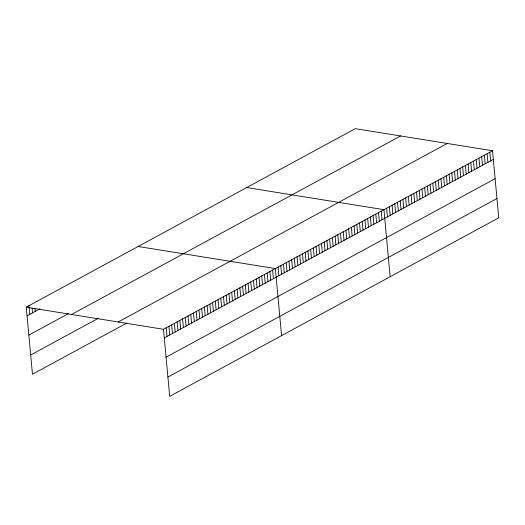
<?xml version="1.0" encoding="UTF-8"?>
<svg xmlns="http://www.w3.org/2000/svg" width="525" height="525" viewBox="0 0 525 525"><rect width="100%" height="100%" fill="white"/><g stroke="black" fill="none" stroke-linecap="round" stroke-linejoin="round"><path stroke-width="0.79" d="M126.61 323.17L32.471 374.246L26.25 307.184L355.307 128.658L492.529 150.754L498.75 217.816L169.693 396.342L163.472 329.28L492.529 150.754M27.051 315.833L40.012 308.805M28.842 335.108L68.407 313.642M71.531 314.475L400.588 135.949M30.68 354.972L98.221 318.327M118.191 321.989L447.248 143.463M164.273 337.936L493.329 159.41M166.064 357.21L495.121 178.684M167.908 377.068L496.965 198.542M246.717 187.569L383.939 209.672L390.16 276.728M138.127 246.488L275.349 268.583L281.571 335.646M26.25 307.184L163.472 329.28M489.812 152.23L490.619 160.88M487.102 153.7L487.902 162.356M484.385 155.177L485.185 163.826M481.668 156.647L482.475 165.296M478.958 158.123L479.758 166.773M476.241 159.593L477.041 168.243M473.524 161.063L474.331 169.719M470.813 162.54L471.614 171.189M468.097 164.01L468.897 172.666M465.38 165.487L466.187 174.136M462.669 166.957L463.47 175.606M459.952 168.433L460.753 177.082M457.236 169.903L458.043 178.552M454.525 171.373L455.326 180.029M451.808 172.85L452.609 181.499M449.092 174.32L449.899 182.976M446.381 175.796L447.182 184.446M443.664 177.266L444.465 185.916M440.947 178.743L441.755 187.392M438.237 180.213L439.038 188.862M435.52 181.683L436.321 190.339M432.803 183.159L433.611 191.809M430.093 184.629L430.894 193.285M427.376 186.106L428.177 194.755M424.659 187.576L425.467 196.225M421.949 189.052L422.75 197.702M419.232 190.523L420.033 199.172M416.515 191.993L417.322 200.648M413.805 193.469L414.606 202.118M411.088 194.939L411.889 203.595M408.371 196.416L409.178 205.065M405.661 197.886L406.462 206.535M402.944 199.362L403.745 208.012M400.227 200.832L401.034 209.482M397.517 202.309L398.317 210.958M394.8 203.779L395.601 212.428M392.083 205.249L392.89 213.905M389.373 206.725L390.173 215.375M386.656 208.195L387.457 216.851M381.229 211.142L382.029 219.791M378.512 212.618L379.312 221.268M375.795 214.088L376.602 222.738M373.085 215.558L373.885 224.214M370.368 217.035L371.168 225.684M367.651 218.505L368.458 227.161M364.941 219.982L365.741 228.631M362.224 221.452L363.024 230.101M359.507 222.928L360.308 231.577M356.797 224.398L357.597 233.048M354.08 225.868L354.88 234.524M351.363 227.345L352.163 235.994M348.652 228.815L349.453 237.471M345.936 230.291L346.736 238.941M343.219 231.761L344.019 240.411M340.508 233.238L341.309 241.887M337.792 234.708L338.592 243.357M335.075 236.178L335.875 244.834M332.358 237.654L333.165 246.304M329.647 239.124L330.448 247.78M326.931 240.601L327.731 249.25M324.214 242.071L325.021 250.72M321.503 243.548L322.304 252.197M318.787 245.018L319.587 253.667M316.07 246.488L316.877 255.143M313.359 247.964L314.16 256.613M310.642 249.434L311.443 258.09M307.926 250.911L308.733 259.56M305.215 252.381L306.016 261.03M302.498 253.857L303.299 262.507M299.782 255.327L300.589 263.977M297.071 256.804L297.872 265.453M294.354 258.274L295.155 266.923M291.637 259.744L292.445 268.4M288.927 261.22L289.728 269.87M286.21 262.69L287.011 271.346M283.493 264.167L284.301 272.816M280.783 265.637L281.584 274.286M278.066 267.113L278.867 275.763M272.626 270.067L273.427 278.716M269.896 271.543L270.697 280.192M267.166 273.026L267.967 281.676M264.436 274.503L265.237 283.159M261.706 275.986L262.513 284.635M258.983 277.469L259.783 286.118M256.252 278.946L257.053 287.595M253.523 280.429L254.323 289.078M250.793 281.905L251.593 290.561M248.062 283.388L248.87 292.038M245.339 284.865L246.14 293.521M242.609 286.348L243.41 294.998M239.879 287.831L240.68 296.481M237.149 289.308L237.95 297.964M234.419 290.791L235.226 299.44M231.689 292.267L232.496 300.923M228.966 293.751L229.766 302.4M226.236 295.234L227.036 303.883M223.506 296.71L224.306 305.366M220.776 298.193L221.576 306.843M218.046 299.67L218.853 308.326M215.322 301.153L216.123 309.803M212.592 302.636L213.393 311.286M209.862 304.113L210.663 312.762M207.132 305.596L207.933 314.245M204.402 307.072L205.209 315.728M201.679 308.556L202.479 317.205M198.949 310.039L199.749 318.688M196.219 311.515L197.019 320.165M193.489 312.998L194.289 321.648M190.759 314.475L191.566 323.131M188.029 315.958L188.836 324.608M185.305 317.441L186.106 326.091M182.575 318.918L183.376 327.567M179.845 320.401L180.646 329.05M177.115 321.877L177.923 330.533M174.385 323.361L175.192 332.01M171.662 324.844L172.463 333.493M168.932 326.32L169.732 334.97M166.202 327.803L167.002 336.453M34.945 308.247L35.241 311.397M32.071 308.155L32.511 312.874M28.98 305.701L29.781 314.357"/></g></svg>
